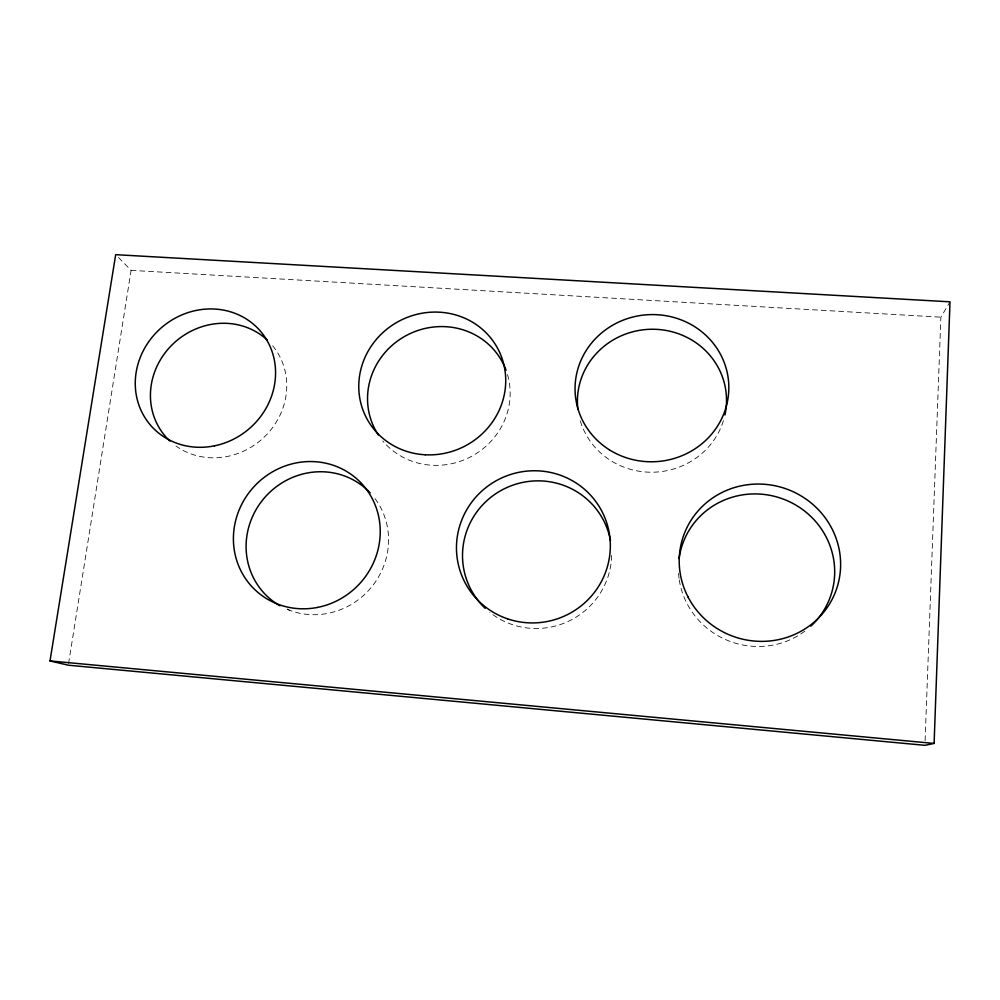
<?xml version="1.0" encoding="UTF-8"?>
<svg xmlns="http://www.w3.org/2000/svg" width="1000" height="1000" viewBox="0 0 1000 1000"><rect width="100%" height="100%" fill="white"/><g stroke="black" fill="none" stroke-linecap="round" stroke-linejoin="round"><path stroke-width="0.75" stroke-dasharray="5 3.75" d="M925.1 740.65L940.875 317.175L949.237 303.113M68.562 663.65L131.1 270.35L117.75 256.762M131.1 270.35L940.875 317.175M287.25 609.038L289.8 610.375M375.012 498.625A73 69.688 -47.1 0 1 371.688 586.862A73 69.688 -47.1 0 1 285.55 608.625M611.663 555.4A74.787 73.612 -24.9 0 1 568.212 621.388A74.787 73.612 -24.9 0 1 489.738 612.275M804.887 631.112A78.45 75.975 20.6 0 1 679.262 579.913M679.05 578.387A78.45 75.975 20.6 0 1 678.487 572.263M723.438 420.625A74.575 71.475 -4.7 0 1 650.113 472.212A74.575 71.475 -4.7 0 1 579.538 418.15M507.488 374.55A72.025 68.662 -27.5 0 1 471.175 456.55A72.025 68.662 -27.5 0 1 382.775 440.95M272.65 345.763A70.2 65.15 -39.9 0 1 266.3 435.025A70.2 65.15 -39.9 0 1 175.975 446"/><path stroke-width="1.5" d="M934.1 743.438L950 301.825L115.688 254.675L50 660.938L68.325 665.2L924.925 745.325L934.1 743.438L50 660.938M280.05 605.812A73 69.688 -47.1 0 1 262.525 500.163A73 69.688 -47.1 0 1 370.15 492.85M485.213 608.337A74.787 73.612 -24.9 0 1 501.912 490.012A74.787 73.612 -24.9 0 1 610.462 540.525M679.075 558.6A78.45 75.975 20.6 0 1 791.725 502.825A78.45 75.975 20.6 0 1 810.85 626.163M577.85 409.012A74.575 71.475 -4.7 0 1 655.638 329.312A74.575 71.475 -4.7 0 1 724.925 414.975M378.312 434.925A72.025 68.662 -27.5 0 1 407.912 334.663A72.025 68.662 -27.5 0 1 506.062 370.25M169.938 441.062A70.2 65.15 -39.9 0 1 170.912 346.05A70.2 65.15 -39.9 0 1 267.362 340.138M214.488 445.838A72.337 66.925 -39.8 0 0 261.137 332A72.337 66.925 -39.8 0 0 140.625 356.512A72.337 66.925 -39.8 0 0 214.488 445.838M317.5 607.425A75.3 71.725 -46.7 0 0 364.4 486.737A75.3 71.725 -46.7 0 0 238.575 511.375A75.3 71.725 -46.7 0 0 317.5 607.425M425.163 454.775A74.237 70.612 -27.5 0 0 499.125 351.262A74.237 70.612 -27.5 0 0 372.438 344.412A74.237 70.612 -27.5 0 0 425.163 454.775M507.512 618.825A77.175 75.85 -25 0 0 609.087 532.188A77.175 75.85 -25 0 0 483.587 489.513A77.175 75.85 -25 0 0 507.512 618.825M609.237 449.712A76.925 73.575 -5.1 0 0 728.675 392.388A76.925 73.575 -5.1 0 0 617.913 322.438A76.925 73.575 -5.1 0 0 609.237 449.712M687.95 596.825A81.013 78.362 19.8 0 0 827.55 607.038A81.013 78.362 19.8 0 0 764.275 484.263A81.013 78.362 19.8 0 0 687.95 596.825"/></g></svg>
